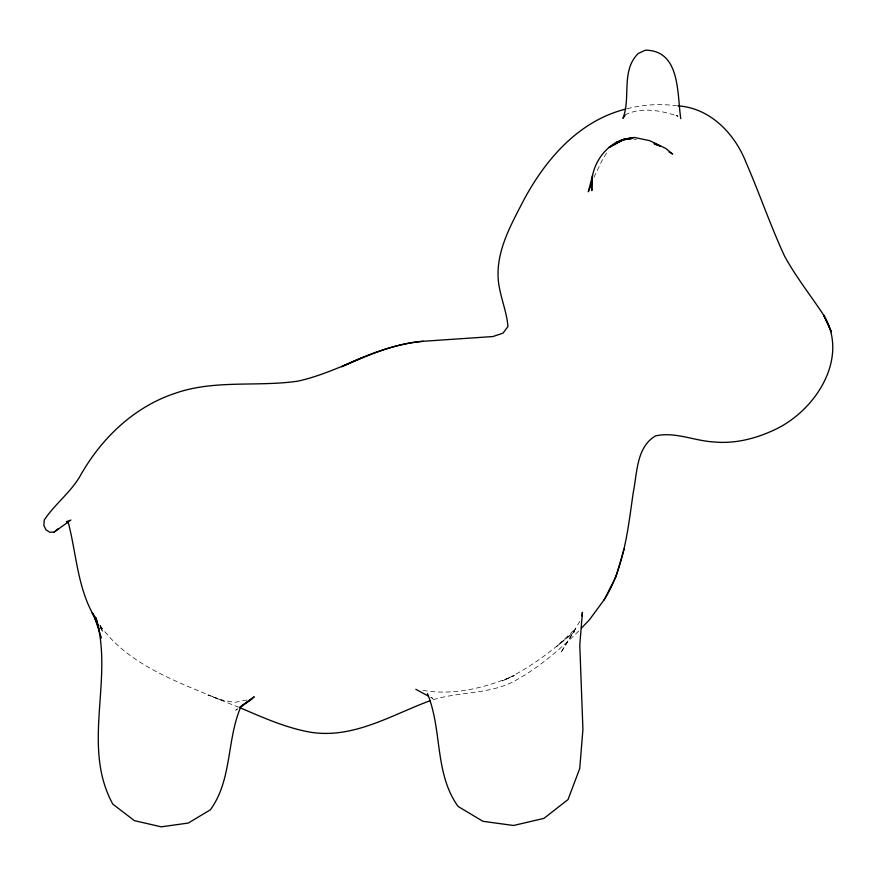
<?xml version="1.0" encoding="UTF-8"?>
<svg xmlns="http://www.w3.org/2000/svg" width="877" height="877" viewBox="0 0 877 877"><rect width="100%" height="100%" fill="white"/><g stroke="black" fill="none" stroke-linecap="round" stroke-linejoin="round"><path stroke-width="0.66" stroke-dasharray="4.38 3.29" d="M593.948 177.307L602.126 160.316L606.807 152.642M579.894 621.256L560.71 652.959L575.838 628.37L556.391 646.678L574.435 631.648C552.159 650.57 528.974 669.063 502.093 681.034L514.328 675.586C485.244 687.842 452.828 696.163 421.256 690.035M578.699 630.991C558.726 650.613 537.031 669.162 512.146 682.317C486.373 694.759 456.676 691.514 429.916 700.778M624.994 114.986C641.449 106.534 661.346 110.546 678.053 116.246L676.112 115.304L678.908 117.299M627.187 108.748C643.225 104.506 660.052 103.661 676.496 105.711M246.821 700.01L234.992 702.302L221.026 700.164L224.665 700.833L207.926 695.012L238.588 707.147M633.863 139.18L636.417 139.52M219.546 699.55C176.387 681.352 127.768 664.788 99.748 624.95M430.596 697.336L432.865 698.574L431.045 696.886M99.825 625.202L102.587 629.675M237.897 708.671L235.716 710.249L237.897 708.748M102.631 631.418L99.452 625.729L102.631 631.418"/><path stroke-width="1.32" d="M592.413 178.053L591.843 190.638C588.818 166.016 607.037 138.884 632.953 138.018L624.04 139.322L609.055 147.413L624.04 139.322L634.323 137.437L649.736 140.693L665.818 148.487L672.626 154.067L669.151 152.017M581.966 615.884L582.427 612.278L579.785 645.088L582.92 729.379L579.741 768.526L568.033 799.55L543.948 818.384L513.549 825.487L482.909 821.3L458.09 806.456C434.214 773.152 442.468 730.026 427.417 693.499M581.396 628.173L589.465 619.754L604.746 598.936C624.172 566.97 628.02 529.017 633.205 492.753C637.25 473.405 636.165 447.127 655.601 435.88C675.005 431.517 694.069 440.791 713.407 441.909C734.213 444.025 754.812 438.917 773.635 430.223C814.832 411.697 849.747 358.825 823.909 315.347L823.733 315.194C810.644 295.439 795.867 276.847 784.498 255.985C770.346 225.367 759.482 193.411 746.053 162.486C734.762 133.611 710.184 107.937 677.833 105.843M592.534 175.532L588.335 191.767L590.67 185.738M604.11 599.934L616.06 576.573L624.062 549.112M616.06 576.573L616.378 575.948M625.049 115.567L622.944 118.318C631.089 97.753 620.675 70.741 638.215 53.486L645.461 50.164C680.695 50.504 677.022 94.146 680.771 118.625M613.549 144.902L616.388 142.238L626.989 138.741L621.124 140.123L626.211 139.476M625.871 109.033C576.529 121.355 542.37 162.979 520.379 206.61C508.364 229.741 495.691 254.407 498.399 281.298C500.131 296.711 506.654 311.05 507.958 326.496L503.036 333.139L492.896 336.549L423.218 341.274C378.557 344.497 341.054 371.574 298.081 381.111C257.356 387.119 214.975 379.401 175.422 393.203C134.685 406.632 102.412 437.272 81.298 473.964C71.848 491.58 55.196 503.541 44.278 519.94L43.85 525.498L46.01 529.829L49.781 532.251L54.221 532.065L58.375 528.59M240.068 707.092L254.22 696.842L240.978 706.489C226.507 739.815 232.383 779.423 210.381 809.789L188.303 823.043L161.269 826.836L134.389 820.653L112.826 804.143C80.947 746.009 114.229 678.557 95.889 617.726L99.386 630.377M240.079 707.246L252.083 698.991M54.221 532.065L70.916 520.039L66.411 521.672M361.872 357.827L341.624 366.75C367.441 354.385 394.507 344.025 423.218 341.274M429.916 700.778C391.383 715.029 353.058 739.179 310.326 732.185C285.617 727.8 262.738 717.419 239.816 707.651M631.297 138.84L625.838 138.928L629.829 139.004M654.209 143.971L660.524 146.119L655.185 143.653M66.509 522.1L68.428 523.065C76.146 553.036 77.428 585.014 92.238 612.891L96.262 620.039M415.841 689.289L428.327 696.097M654.11 143.148L657.586 145.198M94.288 616.18L92.238 612.891L95.144 617.605M96.251 619.951L93.05 614.218L97.972 625.378M96.711 621.99L94.157 615.939L101.414 637.952M831.385 331.813L823.733 315.194L831.385 331.813"/></g></svg>
